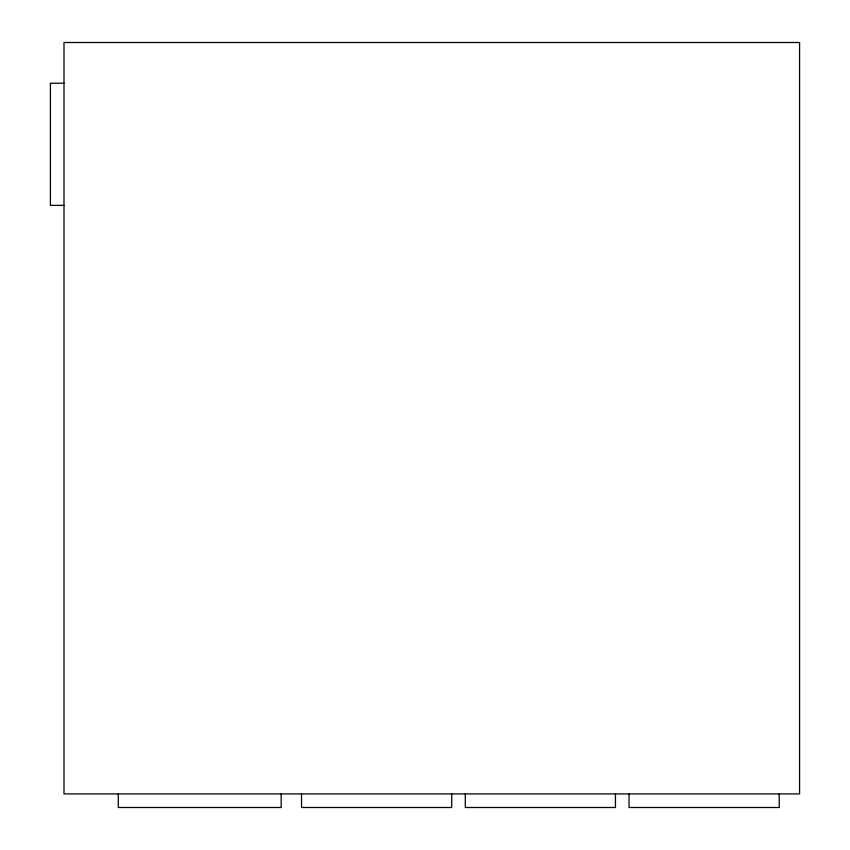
<?xml version="1.0" encoding="UTF-8"?>
<svg xmlns="http://www.w3.org/2000/svg" width="850" height="850" viewBox="0 0 850 850"><rect width="100%" height="100%" fill="white"/><g stroke="black" fill="none" stroke-linecap="round" stroke-linejoin="round"><path stroke-width="1.27" d="M63.994 83.226L50.416 83.226L50.416 205.381L63.994 205.381M779.216 793.921L779.216 807.5L629.043 807.5L629.043 793.921M615.464 793.921L615.464 807.5L465.29 807.5L465.29 793.921M451.711 793.921L451.711 807.5L301.538 807.5L301.538 793.921M281.169 793.921L281.169 807.5L118.288 807.5L118.288 793.921M799.584 42.5L63.994 42.5L63.994 793.921L799.584 793.921L799.584 42.5"/></g></svg>
